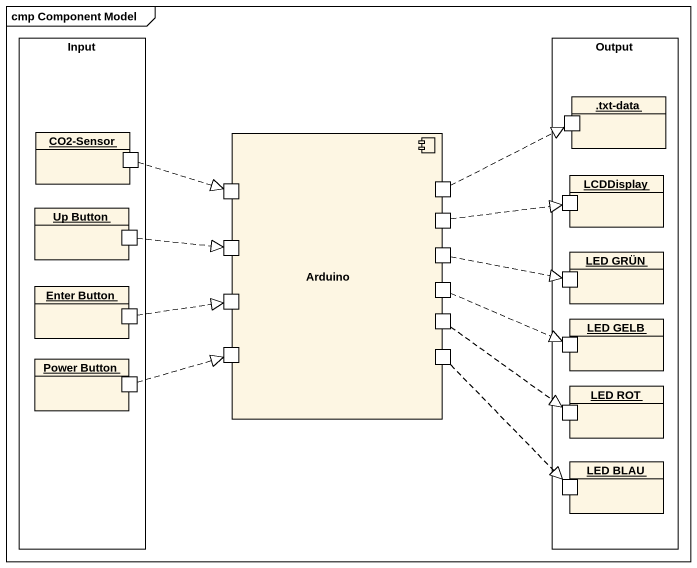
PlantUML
@startuml
mainframe cmp Component Model
rectangle Input {
  rectangle "CO2-Sensor" as CO2_Sensor <<object>> {
    port " " as port2
  }
  rectangle "Up Button" as Up_Button <<object>> {
    port " " as port4
  }
  rectangle "Enter Button" as Enter_Button <<object>> {
    port " " as port11
  }
  rectangle "Power Button" as Power_Button <<object>> {
    port " " as port18
  }
}
rectangle Output {
  rectangle ".txt-data" as txt_data <<object>> {
    port " " as port1
  }
  rectangle LCDDisplay <<object>> {
    port " " as port7
  }
  rectangle "LED GRÜN" as LED_GRÜN <<object>> {
    port " " as port10
  }
  rectangle "LED GELB" as LED_GELB <<object>> {
    port " " as port17
  }
  rectangle "LED ROT" as LED_ROT <<object>> {
    port " " as port19
  }
  rectangle "LED BLAU" as LED_BLAU <<object>> {
    port " " as port20
  }
}
component Arduino {
  port " " as port3
  port " " as port5
  port " " as port6
  port " " as port8
  port " " as port9
  port " " as port12
  port " " as port13
  port " " as port14
  port " " as port15
  port " " as port16
}
port2 .right.|> port5
port3 .right.|> port1
port4 .right.|> port8
port6 .right.|> port7
port9 .right.|> port10
port11 .right.|> port12
port13 .right.|> port17
port14 ..|> port19
port16 ..|> port20
port18 .right.|> port15
@enduml
